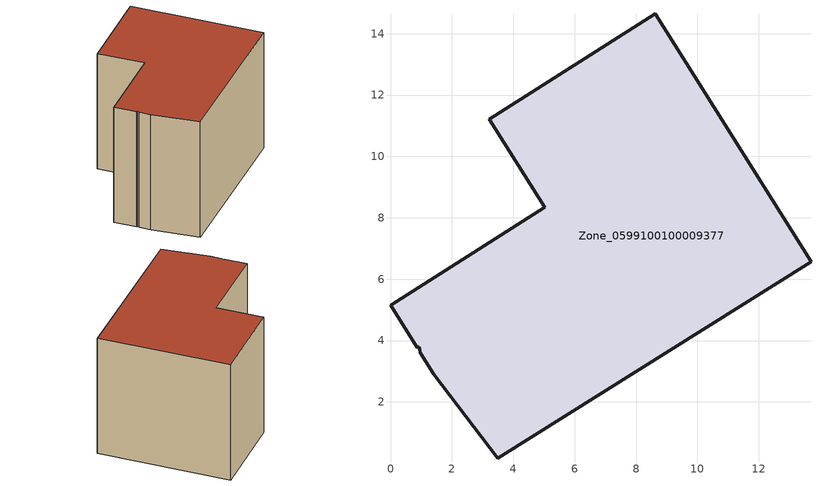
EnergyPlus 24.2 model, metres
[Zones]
Zone_0599100100009377
 floor ground (C_G): 8.62,14.64 13.7,6.57 3.5,0.17 1.42,2.9 0.97,3.61 0.93,3.8 0.87,3.76 0,5.16 5.02,8.34 3.22,11.21 z0
 wall outside (C_F): 13.7,6.57 8.62,14.64 3.22,11.21 5.02,8.34 0,5.16 0.87,3.76 0.93,3.8 0.97,3.61 1.42,2.9 3.5,0.17 13.7,6.57 z0:9.13
 roof outside (C_R): 0.97,3.61 1.42,2.9 3.5,0.17 13.7,6.57 8.62,14.64 3.22,11.21 5.02,8.34 0,5.16 0.87,3.76 0.93,3.8 z9.13
[BUILDING]
Pand.0599100100009377: North Axis=0; Terrain=City; Loads Convergence Tolerance Value=0.04; Temperature Convergence Tolerance Value=0.4; Solar Distribution=FullExterior; Maximum Number of Warmup Days=25; Minimum Number of Warmup Days=1
[Site:Location]
Rotterdam.The.Hague.AP_ZH_NLD Design_Conditions: Latitude=51.96; Longitude=4.45; Time Zone=1; Elevation=-4.5
[SITE:GROUNDTEMPERATURE:BUILDINGSURFACE]
18, 18, 18, 18, 18, 18, 18, 18, 18, 18, 18, 18
[MATERIAL] Thermal Absorptance=0.9; Solar Absorptance=0.7; Visible Absorptance=0.7
Name | Roughness | Thickness | Conductivity | Density | Specific Heat
G.TC.2015-2018 | MediumSmooth | 0.15 | 0.0428571 | 540 | 1210
F.TC.2015-2018 | Rough | 0.3 | 0.0666667 | 1920 | 840
R.TC.2015-2018 | MediumRough | 0.2 | 0.0333333 | 1500 | 1000
[CONSTRUCTION]
C_G: G.TC.2015-2018
C_F: F.TC.2015-2018
C_R: R.TC.2015-2018
[ZONE]
Zone_0599100100009377: Type=1; Multiplier=1; Ceiling Height=Autocalculate; Volume=Autocalculate; Floor Area=autocalculate; Part of Total Floor Area=Yes
[ZONEINFILTRATION:DESIGNFLOWRATE]
Infil_Zone_0599100100009377: Zone or ZoneList or Space or SpaceList=Zone_0599100100009377; Schedule=AlwaysOn; Design Flow Rate Calculation Method=Flow/Area; Flow Rate per Floor Area=0.0015; Constant Term Coefficient=1; Temperature Term Coefficient=0; Velocity Term Coefficient=0; Velocity Squared Term Coefficient=0
[HVACTEMPLATE:ZONE:IDEALLOADSAIRSYSTEM]
Zone_0599100100009377: Maximum Heating Supply Air Temperature=50; Minimum Cooling Supply Air Temperature=13; Maximum Heating Supply Air Humidity Ratio=0.0156; Minimum Cooling Supply Air Humidity Ratio=0.0077; Heating Limit=NoLimit; Cooling Limit=NoLimit; Dehumidification Control Type=ConstantSensibleHeatRatio; Cooling Sensible Heat Ratio=0.7; Dehumidification Setpoint=60; Humidification Control Type=None; Humidification Setpoint=30; Outdoor Air Method=None; Outdoor Air Flow Rate per Person=0.00944; Outdoor Air Flow Rate per Zone Floor Area=0; Outdoor Air Flow Rate per Zone=0; Demand Controlled Ventilation Type=None; Outdoor Air Economizer Type=NoEconomizer; Heat Recovery Type=None; Sensible Heat Recovery Effectiveness=0.7; Latent Heat Recovery Effectiveness=0.65
[ZONECONTROL:THERMOSTAT]
ThermostatControl_Zone_0599100100009377: Zone or ZoneList=Zone_0599100100009377; Control Type Schedule=DualSetpointControlType; Control 1=Thermostat_Zone_0599100100009377; Temperature Difference Between Cutout And Setpoint=0
[THERMOSTATSETPOINT:DUALSETPOINT]
Thermostat_Zone_0599100100009377: Heating Setpoint Temperature Schedule=HeatingSetpoint_Zone_0599100100009377; Cooling Setpoint Temperature Schedule=CoolingSetpoint_Zone_0599100100009377
[SCHEDULE:COMPACT]
HeatingSetpoint_Zone_0599100100009377: Through: 12/31, For: AllDays, Until: 24:00, 21
CoolingSetpoint_Zone_0599100100009377: Through: 12/31, For: AllDays, Until: 24:00, 24
DualSetpointControlType: Through: 12/31, For: AllDays, Until: 24:00, 4
AlwaysOn: Through: 12/31, For: AllDays, Until: 24:00, 1
